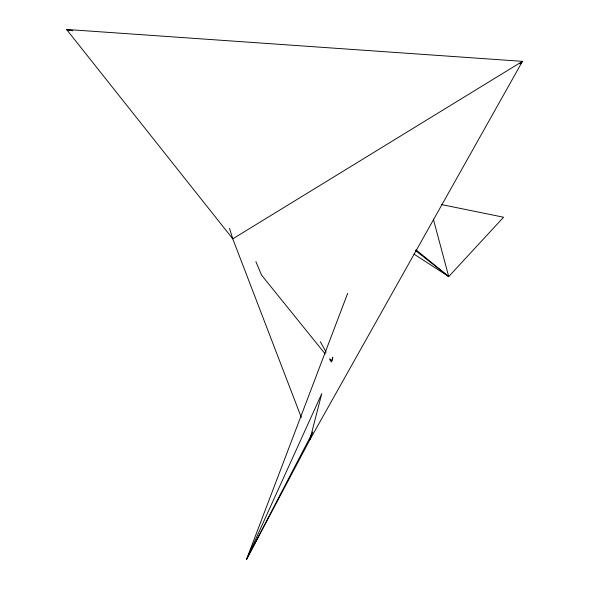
<?xml version="1.0" encoding="UTF-8"?>
<svg xmlns="http://www.w3.org/2000/svg" width="589" height="589" viewBox="0 0 589 589"><rect width="100%" height="100%" fill="white"/><g stroke="black" fill="none" stroke-linecap="round" stroke-linejoin="round"><path stroke-width="0.88" d="M332.726 357.376L331.526 361.808L329.811 359.673M332.822 357.405L331.526 361.808L329.744 358.598M312.722 432.002L309.866 439.755L246.452 559.55L347.665 293.351M311.301 434.94L246.452 559.55L321.778 393.621L309.866 439.755L522.458 61.344L66.542 29.45L232.773 238.847L301.303 417.432M520.676 63.435L522.458 61.344L232.773 238.847L229.489 228.304M413.979 254.109L448.722 276.572L503.58 217.231L441.64 204.597M519.763 63.833L522.458 61.344M68.088 30.451L66.542 29.45L72.8 30.79M66.542 29.45L69.082 30.518M415.422 250.524L448.722 276.572L433.342 219.093M415.996 249.81L448.722 276.572M325.224 353.989L261.575 275.137L255.884 261.604M320.357 341.73L326.166 352.17"/></g></svg>
